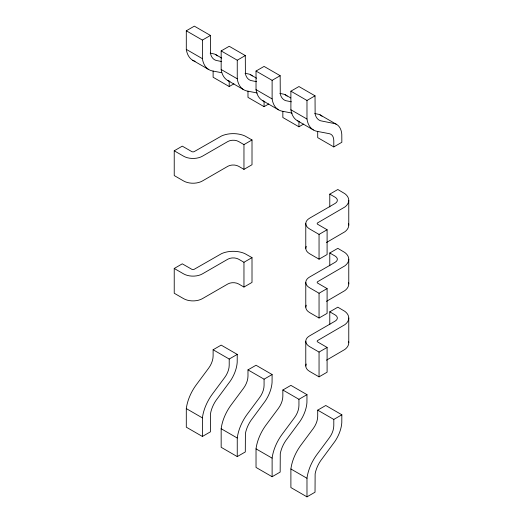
<?xml version="1.0" encoding="UTF-8"?>
<svg xmlns="http://www.w3.org/2000/svg" width="523" height="523" viewBox="0 0 523 523"><rect width="100%" height="100%" fill="white"/><g stroke="black" fill="none" stroke-linecap="round" stroke-linejoin="round"><path stroke-width="0.78" d="M195.079 61.328A32.884 18.985 -60 0 1 186.299 49.378L186.299 30.798L194.347 26.15L210.436 35.44L210.54 53.673A21.495 12.415 -60 0 0 216.077 60.42L221.654 61.544M186.299 30.798L202.394 40.088L210.436 35.44M229.937 81.457A32.884 18.985 -60 0 1 221.164 69.507L221.164 50.921L229.211 46.279L245.3 55.569L245.405 73.802A21.495 12.415 -60 0 0 250.942 80.549L256.518 81.673M221.164 50.921L237.252 60.21L245.3 55.569M213.116 71.05L213.116 77.247L229.211 86.537L233.905 83.824M264.801 101.586A32.884 18.985 -60 0 1 256.028 89.629L256.028 71.05L264.076 66.408L280.165 75.698L280.269 93.931A21.495 12.415 -60 0 0 285.806 100.678L291.376 101.802M256.028 71.05L272.117 80.339L280.165 75.698M174.231 150.794L182.279 146.146L191.869 151.65A1.87 1.079 0 0 0 194.144 151.65L221.674 135.902A18.985 10.963 0 0 1 244.79 135.902L252.008 139.955L252.008 164.732L243.96 169.374L238.599 166.275A7.584 4.38 0 0 0 227.871 166.275L202.394 180.984A13.271 7.662 0 0 1 183.619 180.984L174.231 175.565L174.231 150.794L183.619 156.214A13.271 7.662 0 0 0 202.394 156.214L227.871 141.504A7.584 4.38 0 0 1 238.599 141.504L243.96 144.603L252.008 139.955M247.98 91.179L247.98 97.376L264.076 106.666L268.77 103.953M299.666 121.715A32.884 18.985 -60 0 1 290.893 109.758L290.893 91.179L298.94 86.537L315.029 95.827L315.134 114.053A21.495 12.415 -60 0 0 320.671 120.806L334.995 123.676A25.549 14.749 -60 0 1 341.794 134.404L341.846 142.276L333.798 146.924L317.709 137.634L317.709 131.436M290.893 91.179L306.981 100.468L315.029 95.827M282.845 111.307L282.845 117.505L298.94 126.795L303.628 124.082M174.231 268.469L182.279 263.827L191.869 269.325A1.87 1.079 0 0 0 194.144 269.325L221.674 253.577A18.985 10.963 0 0 1 244.79 253.577L252.008 257.63L252.008 282.407L243.96 287.049L238.599 283.956A7.584 4.38 0 0 0 227.871 283.956L202.394 298.659A13.271 7.662 0 0 1 183.619 298.659L174.231 293.246L174.231 268.469L183.619 273.889A13.271 7.662 0 0 0 202.394 273.889L227.871 259.179A7.584 4.38 0 0 1 238.599 259.179L243.96 262.278L252.008 257.63M329.778 206.931L329.778 194.151L337.825 189.503L344.84 193.667A18.985 10.963 0 0 1 344.84 207.016L317.566 222.909A1.87 1.079 0 0 0 317.566 224.223L327.097 229.76L327.097 254.531L319.05 259.179L309.668 253.76A13.271 7.662 0 0 1 306.23 246.359M329.778 194.151L335.145 197.243A7.584 4.38 0 0 1 335.145 203.44L309.668 218.15A13.271 7.662 0 0 0 309.668 228.982L319.05 234.402L327.097 229.76M326.47 242.509L344.84 231.787A18.985 10.963 0 0 0 348.606 223.681M329.778 265.769L329.778 252.988L337.825 248.34L344.84 252.504A18.985 10.963 0 0 1 344.84 265.854L317.566 281.747A1.87 1.079 0 0 0 317.566 283.061L327.097 288.598L327.097 313.369L319.05 318.017L309.668 312.597A13.271 7.662 0 0 1 306.23 305.197M213.116 349.756L221.164 345.115L237.252 354.404L237.2 362.334A25.549 14.749 -60 0 1 230.408 380.914L216.077 400.33A21.495 12.415 -60 0 0 210.54 413.471L210.436 431.821L202.394 436.463L186.299 427.173L186.299 408.594A32.884 18.985 -60 0 1 196.373 384.686L208.657 368.153A14.16 8.178 -60 0 0 213.116 355.954L213.116 349.756L229.211 359.046L237.252 354.404M329.778 252.988L335.145 256.08A7.584 4.38 0 0 1 335.145 262.278L309.668 276.987A13.271 7.662 0 0 0 309.668 287.82L319.05 293.24L327.097 288.598M326.47 301.346L344.84 290.625A18.985 10.963 0 0 0 348.606 282.518M329.778 324.606L329.778 311.826L337.825 307.178L344.84 311.342A18.985 10.963 0 0 1 344.84 324.691L317.566 340.584A1.87 1.079 0 0 0 317.566 341.898L327.097 347.435L327.097 372.206L319.05 376.854L309.668 371.435A13.271 7.662 0 0 1 306.23 364.034M247.98 369.885L256.028 365.244L272.117 374.533L272.065 382.463A25.549 14.749 -60 0 1 265.266 401.043L250.942 420.453A21.495 12.415 -60 0 0 245.405 433.6L245.3 451.95L237.252 456.592L221.164 447.302L221.164 428.723A32.884 18.985 -60 0 1 231.238 404.809L243.515 388.282A14.16 8.178 -60 0 0 247.98 376.076L247.98 369.885L264.076 379.175L272.117 374.533M329.778 311.826L335.145 314.918A7.584 4.38 0 0 1 335.145 321.115L309.668 335.825A13.271 7.662 0 0 0 309.668 346.657L319.05 352.077L327.097 347.435M326.47 360.184L344.84 349.462A18.985 10.963 0 0 0 348.606 341.362M282.845 390.014L290.893 385.366L306.981 394.656L306.929 402.592A25.549 14.749 -60 0 1 300.13 421.165L285.806 440.582A21.495 12.415 -60 0 0 280.269 453.729L280.165 472.079L272.117 476.721L256.028 467.431L256.028 448.852A32.884 18.985 -60 0 1 266.102 424.938L278.38 408.411A14.16 8.178 -60 0 0 282.845 396.205L282.845 390.014L298.94 399.304L306.981 394.656M317.709 410.143L325.757 405.495L341.846 414.785L341.794 422.721A25.549 14.749 -60 0 1 334.995 441.294L320.671 460.711A21.495 12.415 -60 0 0 315.134 473.851L315.029 492.202L306.981 496.85L290.893 487.56L290.893 468.981A32.884 18.985 -60 0 1 300.967 445.066L313.244 428.54A14.16 8.178 -60 0 0 317.709 416.334L317.709 410.143L333.798 419.433L341.846 414.785M210.174 53.137L214.312 54A25.549 14.749 -60 0 1 217.424 55.85M245.039 73.266L249.177 74.129A25.549 14.749 -60 0 1 252.289 75.979M221.674 72.71L212.462 70.945A32.884 18.985 -60 0 1 202.394 58.668L186.299 49.378M279.903 93.395L284.041 94.258A25.549 14.749 -60 0 1 287.153 96.108M257.309 92.983L247.327 91.074A32.884 18.985 -60 0 1 237.252 78.796L221.164 69.507M314.768 113.524L318.906 114.387A25.549 14.749 -60 0 1 322.018 116.23M292.167 113.112L282.191 111.203A32.884 18.985 -60 0 1 272.117 98.919L256.028 89.629M215.437 54.47L221.732 58.105M250.301 74.599L256.597 78.234M285.166 94.728L290.762 97.958M320.03 114.851L336.119 124.141M290.893 109.758L306.981 119.048A32.884 18.985 -60 0 0 317.056 131.332L329.333 133.679A14.16 8.178 -60 0 1 333.798 140.726L333.798 146.924M192.686 60.269L208.775 69.559M227.551 80.398L243.64 89.688M262.415 100.527L278.504 109.817M297.28 120.65L313.369 129.939M186.299 408.594L202.394 417.884L202.394 436.463M221.164 428.723L237.252 438.013L237.252 456.592M256.028 448.852L272.117 458.141L272.117 476.721M290.893 468.981L306.981 478.27L306.981 496.85M348.769 200.342L348.769 225.112M348.769 259.179L348.769 283.95M348.769 318.017L348.769 342.787M333.798 419.433L333.798 425.624A14.16 8.178 -60 0 1 329.333 437.829L317.056 454.356A32.884 18.985 -60 0 0 306.981 478.27M319.05 234.402L319.05 259.179M319.05 293.24L319.05 318.017M319.05 352.077L319.05 376.854M306.981 100.468L306.981 119.048M305.778 223.563L305.778 248.34M305.778 282.4L305.778 307.178M305.778 341.244L305.778 366.015M298.94 121.375L298.94 126.795M298.94 399.304L298.94 405.495A14.16 8.178 -60 0 1 294.475 417.7L282.191 434.227A32.884 18.985 -60 0 0 272.117 458.141M272.117 80.339L272.117 98.919M264.076 101.246L264.076 106.666M264.076 379.175L264.076 385.366A14.16 8.178 -60 0 1 259.611 397.572L247.327 414.098A32.884 18.985 -60 0 0 237.252 438.013M243.96 144.603L243.96 169.374M243.96 262.278L243.96 287.049M237.252 60.21L237.252 78.796M229.211 81.117L229.211 86.537M229.211 359.046L229.211 365.244A14.16 8.178 -60 0 1 224.746 377.443L212.462 393.976A32.884 18.985 -60 0 0 202.394 417.884M202.394 40.088L202.394 58.668"/></g></svg>
